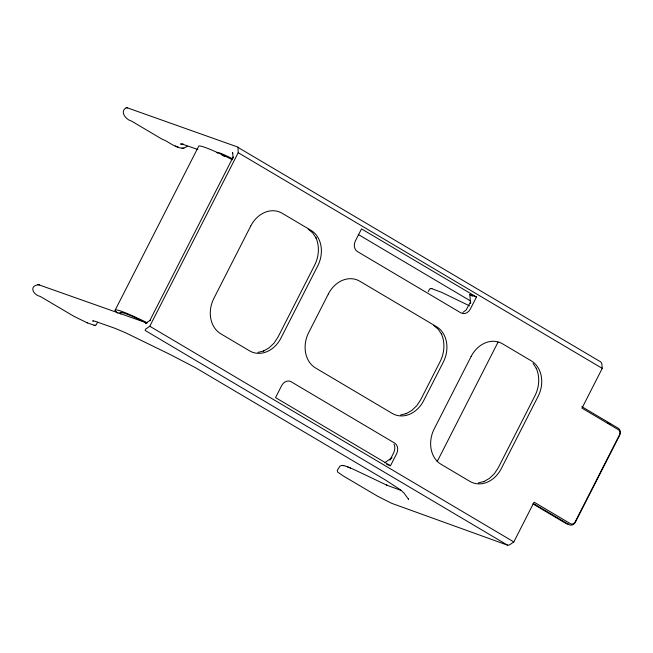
<?xml version="1.0" encoding="UTF-8"?>
<svg xmlns="http://www.w3.org/2000/svg" width="653" height="653" viewBox="0 0 653 653"><rect width="100%" height="100%" fill="white"/><g stroke="black" fill="none" stroke-linecap="round" stroke-linejoin="round"><path stroke-width="0.98" d="M408.468 498.974L408.468 499.333M233.137 158.14L232.623 152.41M470.642 301.882L470.568 303.433L469.809 294.617L476.478 297.001L470.34 309.049A8.146 6.636 -70.3 0 1 460.904 312.877L357.444 251.576A8.146 6.636 -70.3 0 1 355.379 240.941L361.517 228.893L476.478 297.001M389.931 460.202C392.094 455.288 396.657 449.884 394.037 444.22M470.413 302.127L466.16 309.963L462.814 312.477M97.591 322.207L96.171 324.908L94.881 325.316M115.124 310.24L198.643 146.329A35.589 3.224 27 0 1 232.378 159.765M149.888 320.468L233.194 156.973M507.65 545.214L145.154 330.451L145.464 329.267L149.782 326.247L238.206 152.696L238.019 147.415L600.874 361.991L601.821 363.664L602.246 368.374L581.986 408.141L618.391 429.715A4.073 3.322 -70.3 0 1 619.419 435.029L575.203 521.804A4.073 3.322 -70.3 0 1 570.485 523.722L534.081 502.157L513.821 541.925L509.471 544.92L507.65 545.214L391.678 503.324L377.769 496.304L343.013 475.808L337.658 472.054L337.266 470.364L340.009 466.062L342.009 465.418L345.429 466.062L352.971 469.058L387.139 485.318L386.503 485.073L401.554 490.615M428.27 291.654L429.698 288.952L430.98 288.544M390.51 465.728L396.649 453.68A8.146 6.636 -70.3 0 0 394.583 443.044L291.124 381.744A8.146 6.636 -70.3 0 0 281.688 385.572L275.55 397.62L390.51 465.728L386.69 464.373M437.126 461.695L498.035 342.156M390.192 459.557L391.963 457.704L384.65 462.781M187.256 146.239C179.828 152.345 169.519 141.66 162.083 139.187L131.424 121.025C125.833 119.695 119.295 111.296 126.413 107.753M263.412 351.094L269.118 347.845L274.089 343.07L277.998 337.103L314.844 264.783C318.917 256.384 319.758 246.344 315.921 237.7L316.158 238.116L312.746 232.95L308.183 229.17M146.394 322.966L145.505 323.39L150.574 320.182M257.927 352.4L263.877 350.914M400.648 414.981L406.599 413.496L406.133 413.684L411.831 410.427L416.81 405.652L420.72 399.685L440.367 361.117C444.44 352.718 445.281 342.678 441.444 334.034L441.681 334.45L438.269 329.283L433.706 325.504M478.265 482.942L484.216 481.449L483.759 481.636L489.456 478.38L494.427 473.613L498.337 467.638L535.182 395.326C539.256 386.927 540.096 376.887 536.26 368.243L536.497 368.659L533.085 363.492M38.494 284.724C28.642 285.859 33.148 294.87 40.29 296.454L73.944 316.33L87.38 322.892M93.322 320.933L92.628 320.966L94.685 321.145L114.765 328.239L125.245 332.614L169.78 354.326L195.263 367.574L385.474 480.02L400.771 490.028L404.052 493.105L408.525 499.316M127.351 107.835L238.476 147.3M181.599 144.084L180.546 143.995L183.387 144.24L182.391 144.158L197.826 149.496M431.584 288.593L441.714 292.381L469.564 305.865M38.649 284.741L146.884 322.998M87.167 322.811L94.277 325.267M126.062 107.721L127.686 107.859M181.991 148.28L182.807 148.345M182.987 148.362L183.86 148.435M430.629 288.512L431.911 288.618M37.441 284.635L39.637 284.822M93.95 325.235L95.232 325.349M342.009 465.418L342.874 465.499M343.054 465.516L343.87 465.581M175.355 145.888L175.992 146.133M177.379 146.672L178.187 146.99M347.674 466.862L348.482 467.181M349.869 467.728L350.506 467.972M238.206 152.696L602.246 368.374M469.809 294.617L472.429 296.168M358.154 234.403L470.478 300.943M581.856 406.672L618.26 428.246A5.436 4.424 -70.3 0 1 619.632 435.331L575.424 522.114A5.436 4.424 -70.3 0 1 569.13 524.661L533.591 503.61M607.404 422.507L610.033 424.066M532.848 503.863L566.167 523.6A5.436 4.424 -70.3 0 0 568.412 524.09M149.782 326.247L513.821 541.925M232.582 153.031L232.688 153.61M117.94 313.179A35.589 3.224 27 0 1 147.137 322.794M120.96 314.036A30.152 2.734 27 0 1 146.476 323.015M222.085 155.267A30.152 2.734 27 0 1 224.673 156.491M217.425 153.169A16.301 1.477 27 0 1 217.106 152.753M217.123 152.508A16.301 1.477 27 0 1 232.272 158.63M250.736 226.02L213.89 298.331A27.165 22.137 -70.3 0 0 220.771 333.789L249.511 350.816A27.165 22.137 -70.3 0 0 280.953 338.066L317.799 265.747A27.165 22.137 -70.3 0 0 310.918 230.297L282.178 213.27A27.165 22.137 -70.3 0 0 250.736 226.02M328.361 293.972L308.706 332.54A27.165 22.137 -70.3 0 0 315.587 367.998L392.224 413.406A27.165 22.137 -70.3 0 0 423.666 400.648L443.322 362.08A27.165 22.137 -70.3 0 0 436.441 326.622L359.803 281.223A27.165 22.137 -70.3 0 0 328.361 293.972M471.074 356.562L434.229 428.874A27.165 22.137 -70.3 0 0 441.11 464.332L469.85 481.359A27.165 22.137 -70.3 0 0 501.292 468.601L538.137 396.289A27.165 22.137 -70.3 0 0 531.256 360.831L502.516 343.805A27.165 22.137 -70.3 0 0 471.074 356.562"/></g></svg>
